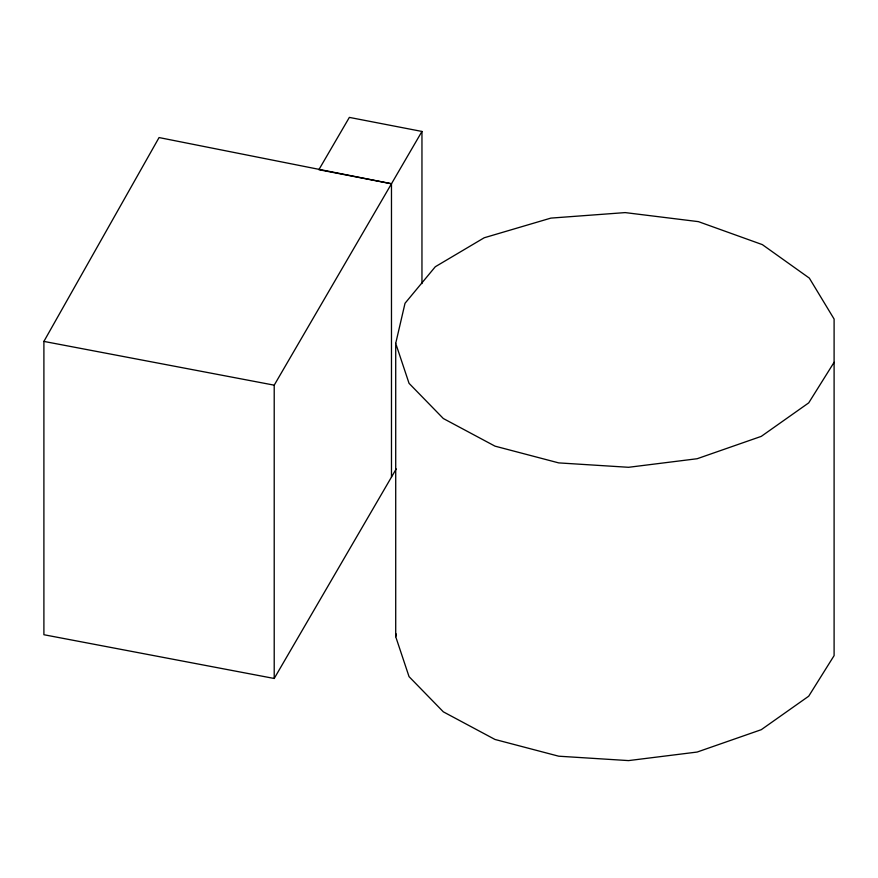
<?xml version="1.0" encoding="UTF-8"?>
<svg xmlns="http://www.w3.org/2000/svg" width="878" height="878" viewBox="0 0 878 878"><rect width="100%" height="100%" fill="white"/><g stroke="black" fill="none" stroke-linecap="round" stroke-linejoin="round"><path stroke-width="1.32" d="M395.715 343.364L405.021 303.283L435.301 266.747L484.195 237.773L550.879 218.106L625.169 212.597L698.416 221.64L762.345 244.622L809.329 278.106L834.1 319.043L834.1 655.625L808.704 696.199L761.281 729.684L697.143 752.051L628.56 760.6L558.704 756.199L494.994 739.463L443.335 711.838L409.049 676.642L395.715 636.682L395.715 343.364L409.049 383.335L443.335 418.532L494.994 446.145L558.704 462.893L628.56 467.294L697.143 458.733L761.281 436.366L808.704 402.881L834.1 362.307M395.715 636.682L396.329 634.015M43.9 341.41L159.061 137.561L391.478 183.754L421.956 131.448L349.356 117.4L318.868 169.706L391.478 183.754L391.478 477.072L274.21 678.475L43.9 634.728L43.9 341.41L274.21 385.168L391.478 183.754M391.478 477.072L396.219 468.94M421.956 131.448L421.956 283.594M274.21 385.168L274.21 678.475"/></g></svg>
